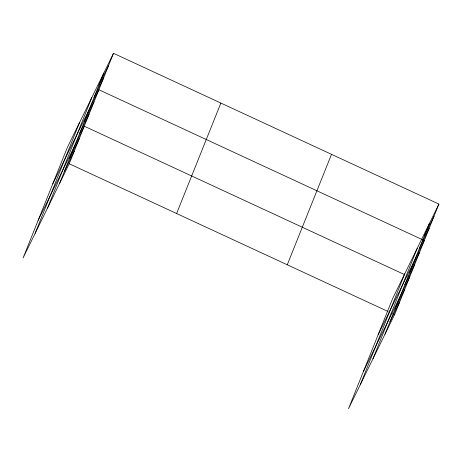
<?xml version="1.0" encoding="UTF-8"?>
<svg xmlns="http://www.w3.org/2000/svg" width="462" height="462" viewBox="0 0 462 462"><rect width="100%" height="100%" fill="white"/><g stroke="black" fill="none" stroke-linecap="round" stroke-linejoin="round"><path stroke-width="0.69" d="M35.124 233.368L79.383 122.915M47.511 208.079L91.771 97.626M59.534 183.535L103.794 73.083M113.485 53.309L67.36 147.459L23.1 257.912L69.225 163.762L113.485 53.309L438.9 204.088L394.64 314.541L348.515 408.691L392.775 298.238L438.9 204.088M176.611 213.519L220.871 103.066M287.254 264.784L331.514 154.331M360.539 384.147L404.799 273.695M372.926 358.858L417.186 248.406M384.95 334.315L429.21 223.862M98.926 85.233L108.616 65.46M94.057 97.384L103.748 77.61M52.755 183.911L98.88 89.755L424.295 240.535L378.17 334.69M84.321 121.685L94.011 101.906M79.452 133.83L89.143 114.056M38.15 220.357L84.275 126.207L404.481 274.572M69.571 158.501L79.256 138.727M64.553 171.021L74.243 151.241M424.341 236.013L434.032 216.239M419.473 248.163L429.163 228.384M409.736 272.464L419.427 252.685M404.868 284.609L414.558 264.836M363.565 371.136L409.69 276.986L407.738 276.08M394.987 309.28L404.672 289.507M389.968 321.8L399.653 302.021M69.225 163.762L388.132 311.527M392.688 313.634L394.64 314.541"/></g></svg>
